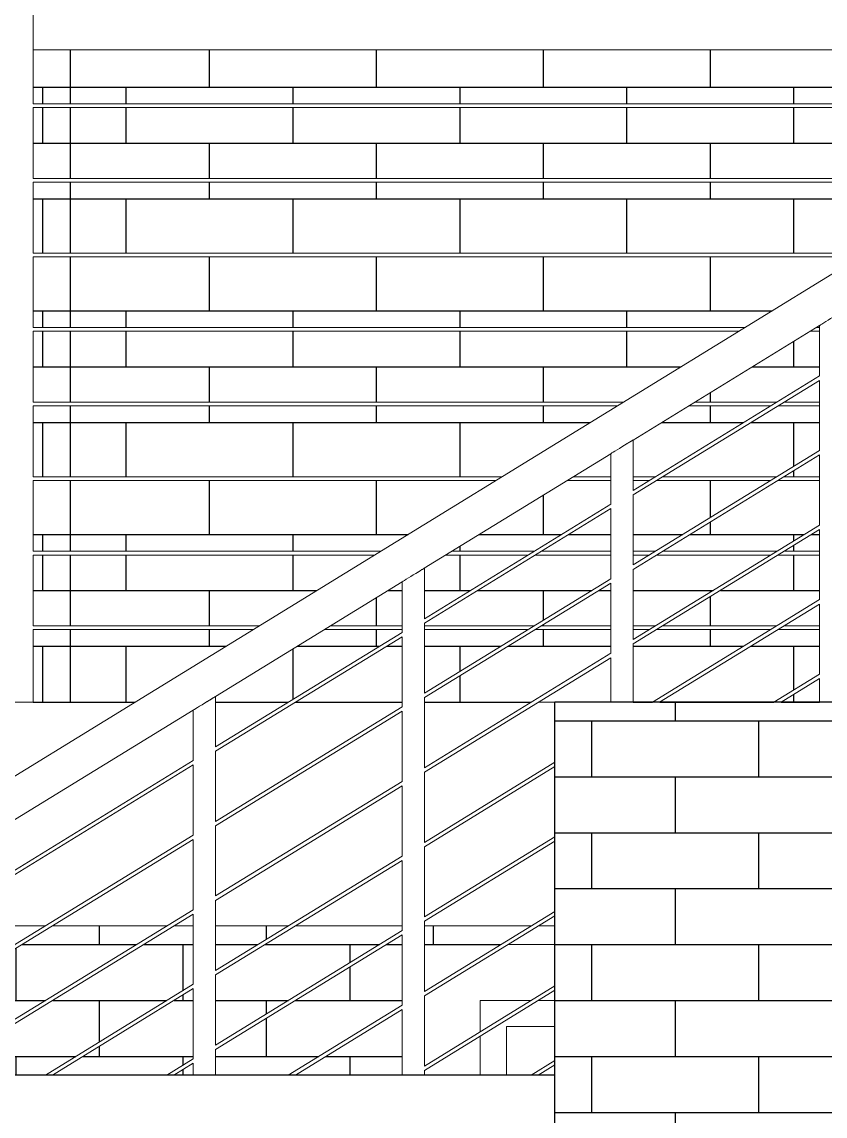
# Model space of a CAD drawing. Header units: metres. Extents: x 42 to 294, y -52 to 32.
# Drawn here: x 271.852 to 272.93, y 21.937 to 23.404 of the extents above; entities that cross this region are included whole.
import ezdxf

# ---------------------------------------------------------------- set-up
doc = ezdxf.new("R2010")
doc.units = ezdxf.units.M
doc.header["$LTSCALE"] = 0.15
for name, color, linetype, lineweight in [('A-DOORSYM', 1, 'Continuous', 9), ('A-FLORHRM', 1, 'Continuous', 9), ('A-FLOROTM', 6, 'Continuous', 13), ('A-WALL', 2, 'Continuous', 30)]:
    doc.layers.add(name, color=color, linetype=linetype, lineweight=lineweight)
pattern_1 = [(180, (275.09214, 19.991775), (-3e-17, -0.075), []), (270, (275.09214, 19.99177), (0.112, -0.075), [0.075, -0.075])]
pattern_2 = [(360, (271.99214, 22.491775), (2e-17, 0.075), []), (90, (271.99214, 22.49177), (-0.112, 0.075), [0.075, -0.075])]
pattern_3 = [(180, (271.99214, 22.491775), (-3e-17, -0.075), []), (270, (271.99214, 22.49177), (0.112, -0.075), [0.075, -0.075])]
pattern_4 = [(360, (272.61714, 19.991775), (2e-17, 0.075), []), (90, (272.61714, 19.99177), (-0.112, 0.075), [0.075, -0.075])]

# ---------------------------------------------------------------- blocks, each defined once
blk = doc.blocks.new('Puerta de 1 hoja - 80 x 210 cm-28-Este')
at = {"layer": 'A-DOORSYM'}
for p, q in [((0.4443, 22.375), (0.5467, 22.375)), ((0.5563, 22.375), (0.6193, 22.375)), ((1.0693, 22.375), (1.2543, 22.375)), ((1.2843, 22.375), (1.3279, 22.375)), ((0.5193, 22.2582), (0.5193, 22.3)), ((0.5193, 22.3), (0.5874, 22.3)), ((0.597, 22.3), (0.6193, 22.3)), ((0.6193, 22.265), (0.5543, 22.265)), ((0.5543, 22.265), (0.5543, 22.2)), ((0.5193, 22.2), (0.5193, 22.2523))]:
    blk.add_line(p, q, dxfattribs=at)
blk = doc.blocks.new('Barandilla - 30 mm-3-Este')
at = {"layer": 'A-FLORHRM'}
for p, q in [((1.0043, 23.156), (1.0043, 23.2237)), ((0.9743, 23.2053), (0.9743, 23.1376)), ((1.0043, 23.056), (1.0043, 23.1501)), ((0.9743, 23.1317), (0.9743, 23.0376)), ((1.0043, 22.956), (1.0043, 23.0501)), ((0.9743, 23.0317), (0.9743, 22.9376)), ((1.0043, 22.856), (1.0043, 22.9501)), ((0.9743, 22.9317), (0.9743, 22.8376)), ((1.0043, 22.756), (1.0043, 22.8501)), ((0.9743, 22.8317), (0.9743, 22.7376)), ((1.0043, 22.7), (1.0043, 22.7501)), ((0.9743, 22.7317), (0.9743, 22.7))]:
    blk.add_line(p, q, dxfattribs=at)
for points in [[(1.0043, 23.2237), (1.004, 23.2235), (1.0029, 23.2228), (1.0011, 23.2217), (0.9987, 23.2203), (0.9959, 23.2185), (0.9927, 23.2166), (0.9893, 23.2145)], [(0.9893, 23.2145), (0.986, 23.2125), (0.9828, 23.2105), (0.98, 23.2088), (0.9776, 23.2073), (0.9758, 23.2062), (0.9747, 23.2055), (0.9743, 23.2053)]]:
    blk.add_lwpolyline(points, dxfattribs=at)
blk = doc.blocks.new('Barandilla - 30 mm-4-Este')
at = {"layer": 'A-FLORHRM'}
for p, q in [((0.7243, 22.9841), (0.7243, 23.0518)), ((0.6943, 23.0334), (0.6943, 22.9657)), ((0.7243, 22.8841), (0.7243, 22.9782)), ((0.6943, 22.9598), (0.6943, 22.8657)), ((0.7243, 22.7841), (0.7243, 22.8782)), ((0.6943, 22.8598), (0.6943, 22.7657)), ((0.7243, 22.7), (0.7243, 22.7782)), ((0.6943, 22.7598), (0.6943, 22.7))]:
    blk.add_line(p, q, dxfattribs=at)
for points in [[(0.7093, 23.0426), (0.706, 23.0405), (0.7028, 23.0386), (0.7, 23.0368), (0.6976, 23.0354), (0.6958, 23.0343), (0.6947, 23.0336), (0.6943, 23.0334)], [(0.7243, 23.0518), (0.724, 23.0516), (0.7229, 23.0509), (0.7211, 23.0498), (0.7187, 23.0483), (0.7159, 23.0466), (0.7127, 23.0446), (0.7093, 23.0426)]]:
    blk.add_lwpolyline(points, dxfattribs=at)
blk = doc.blocks.new('Barandilla - 30 mm-5-Este')
at = {"layer": 'A-FLORHRM'}
for p, q in [((0.4443, 22.8121), (0.4443, 22.8799)), ((0.4143, 22.8615), (0.4143, 22.7937)), ((0.4443, 22.7121), (0.4443, 22.8063)), ((0.4143, 22.7879), (0.4143, 22.6937)), ((0.4443, 22.6121), (0.4443, 22.7063)), ((0.4143, 22.6879), (0.4143, 22.5937)), ((0.4443, 22.5121), (0.4443, 22.6063)), ((0.4143, 22.5879), (0.4143, 22.4937)), ((0.4443, 22.4121), (0.4443, 22.5063)), ((0.4143, 22.4879), (0.4143, 22.3937)), ((0.4443, 22.3121), (0.4443, 22.4063)), ((0.4143, 22.3879), (0.4143, 22.2937)), ((0.4443, 22.2121), (0.4443, 22.3063)), ((0.4143, 22.2879), (0.4143, 22.2)), ((0.4443, 22.2), (0.4443, 22.2063))]:
    blk.add_line(p, q, dxfattribs=at)
for points in [[(0.4443, 22.8799), (0.444, 22.8796), (0.4429, 22.879), (0.4411, 22.8779), (0.4387, 22.8764), (0.4359, 22.8747), (0.4327, 22.8727), (0.4293, 22.8707)], [(0.4293, 22.8707), (0.426, 22.8686), (0.4228, 22.8667), (0.42, 22.8649), (0.4176, 22.8635), (0.4158, 22.8624), (0.4147, 22.8617), (0.4143, 22.8615)]]:
    blk.add_lwpolyline(points, dxfattribs=at)
blk = doc.blocks.new('Barandilla - 30 mm-6-Este')
at = {"layer": 'A-FLORHRM'}
for p, q in [((0.1643, 22.6402), (0.1643, 22.7079)), ((0.1343, 22.6895), (0.1343, 22.6218)), ((0.1643, 22.5402), (0.1643, 22.6343)), ((0.1343, 22.6159), (0.1343, 22.5218)), ((0.1643, 22.4402), (0.1643, 22.5343)), ((0.1343, 22.5159), (0.1343, 22.4218)), ((0.1643, 22.3402), (0.1643, 22.4343)), ((0.1343, 22.4159), (0.1343, 22.3218)), ((0.1643, 22.2402), (0.1643, 22.3343)), ((0.1343, 22.3159), (0.1343, 22.2218)), ((0.1643, 22.2), (0.1643, 22.2343)), ((0.1343, 22.2159), (0.1343, 22.2))]:
    blk.add_line(p, q, dxfattribs=at)
for points in [[(0.1643, 22.7079), (0.164, 22.7077), (0.1629, 22.707), (0.1611, 22.7059), (0.1587, 22.7045), (0.1559, 22.7027), (0.1527, 22.7008), (0.1493, 22.6987)], [(0.1493, 22.6987), (0.146, 22.6967), (0.1428, 22.6947), (0.14, 22.693), (0.1376, 22.6915), (0.1358, 22.6904), (0.1347, 22.6898), (0.1343, 22.6895)]]:
    blk.add_lwpolyline(points, dxfattribs=at)
blk = doc.blocks.new('Barandilla - Barandilla-26-Este')
at = {"layer": 'A-FLORHRM'}
for p, q in [((1.5343, 23.6078), (-0.7584, 22.2)), ((0.7242, 23.0517), (0.9743, 23.2053)), ((0.9743, 23.1376), (0.7243, 22.9841)), ((0.7243, 22.9782), (0.9743, 23.1317)), ((0.7093, 23.0426), (0.7129, 23.0448)), ((0.7129, 23.0448), (0.7163, 23.0469)), ((0.7163, 23.0469), (0.7193, 23.0487)), ((0.7193, 23.0487), (0.7217, 23.0502)), ((0.7217, 23.0502), (0.7234, 23.0512)), ((0.7234, 23.0512), (0.7242, 23.0517)), ((0.4442, 22.8798), (0.6943, 23.0334)), ((0.9743, 23.0376), (0.7243, 22.8841)), ((0.7243, 22.8782), (0.9743, 23.0317)), ((0.6943, 22.9657), (0.4443, 22.8121)), ((0.4443, 22.8063), (0.6943, 22.9598)), ((0.9743, 22.9376), (0.7243, 22.7841)), ((0.7243, 22.7782), (0.9743, 22.9317)), ((0.4417, 22.8782), (0.4434, 22.8793)), ((0.4434, 22.8793), (0.4442, 22.8798)), ((0.4293, 22.8707), (0.4329, 22.8729)), ((0.4329, 22.8729), (0.4363, 22.8749)), ((0.4363, 22.8749), (0.4393, 22.8768)), ((0.4393, 22.8768), (0.4417, 22.8782)), ((0.6943, 22.8657), (0.4443, 22.7121)), ((0.1642, 22.7079), (0.4143, 22.8615)), ((0.4443, 22.7063), (0.6943, 22.8598)), ((0.9743, 22.8376), (0.7503, 22.7)), ((0.7598, 22.7), (0.9743, 22.8317)), ((0.4143, 22.7937), (0.1643, 22.6402)), ((0.1643, 22.6343), (0.4143, 22.7879)), ((0.6943, 22.7657), (0.4443, 22.6121)), ((0.4443, 22.6063), (0.6943, 22.7598)), ((0.9743, 22.7376), (0.9131, 22.7)), ((0.9227, 22.7), (0.9743, 22.7317)), ((0.1529, 22.7009), (0.1563, 22.703)), ((0.1563, 22.703), (0.1593, 22.7048)), ((0.1593, 22.7048), (0.1617, 22.7063)), ((0.1617, 22.7063), (0.1634, 22.7073)), ((0.1634, 22.7073), (0.1642, 22.7079)), ((-0.1158, 22.5359), (0.1343, 22.6895)), ((0.1493, 22.6987), (0.1529, 22.7009)), ((0.4143, 22.6937), (0.1643, 22.5402)), ((0.1643, 22.5343), (0.4143, 22.6879)), ((0.1343, 22.6218), (-0.1157, 22.4683)), ((-0.1157, 22.4624), (0.1343, 22.6159)), ((0.6193, 22.6196), (0.4443, 22.5121)), ((0.4443, 22.5063), (0.6193, 22.6137)), ((0.4143, 22.5937), (0.1643, 22.4402)), ((0.1643, 22.4343), (0.4143, 22.5879)), ((0.1343, 22.5218), (-0.1157, 22.3683)), ((-0.1157, 22.3624), (0.1343, 22.5159)), ((0.6193, 22.5196), (0.4443, 22.4121)), ((0.4443, 22.4063), (0.6193, 22.5137)), ((0.4143, 22.4937), (0.1643, 22.3402)), ((0.1643, 22.3343), (0.4143, 22.4879)), ((0.1343, 22.4218), (-0.1157, 22.2683)), ((-0.1157, 22.2624), (0.1343, 22.4159)), ((0.6193, 22.4196), (0.4443, 22.3121)), ((0.4443, 22.3063), (0.6193, 22.4137)), ((0.4143, 22.3937), (0.1643, 22.2402)), ((0.1643, 22.2343), (0.4143, 22.3879)), ((0.1343, 22.3218), (-0.064, 22.2)), ((-0.0545, 22.2), (0.1343, 22.3159)), ((0.6193, 22.3196), (0.4443, 22.2121)), ((0.4443, 22.2063), (0.6193, 22.3137)), ((0.4143, 22.2937), (0.2617, 22.2)), ((0.2713, 22.2), (0.4143, 22.2879)), ((0.1343, 22.2218), (0.0988, 22.2)), ((0.6193, 22.2196), (0.5874, 22.2)), ((0.1084, 22.2), (0.1343, 22.2159)), ((0.597, 22.2), (0.6193, 22.2137))]:
    blk.add_line(p, q, dxfattribs=at)
for name in ['Barandilla - 30 mm-3-Este', 'Barandilla - 30 mm-4-Este', 'Barandilla - 30 mm-5-Este', 'Barandilla - 30 mm-6-Este']:
    blk.add_blockref(name, (0, 0), dxfattribs=at)
blk = doc.blocks.new('Barandilla - 30 mm-11-Este')
at = {"layer": 'A-FLORHRM'}
for p, q in [((-0.0957, 23.63), (-0.1107, 23.63)), ((-0.1107, 23.63), (-0.1107, 23.5025)), ((-0.0807, 23.63), (-0.0957, 23.63)), ((-0.0807, 23.5025), (-0.0807, 23.63)), ((-0.1107, 23.4975), (-0.1107, 23.4025)), ((-0.0807, 23.4025), (-0.0807, 23.4975)), ((-0.1107, 23.3975), (-0.1107, 23.3025)), ((-0.0807, 23.3025), (-0.0807, 23.3975)), ((-0.1107, 23.2975), (-0.1107, 23.2025)), ((-0.0807, 23.2025), (-0.0807, 23.2975)), ((-0.1107, 23.1975), (-0.1107, 23.1025)), ((-0.0807, 23.1025), (-0.0807, 23.1975)), ((-0.1107, 23.0975), (-0.1107, 23.0025)), ((-0.0807, 23.0025), (-0.0807, 23.0975)), ((-0.1107, 22.9975), (-0.1107, 22.9025)), ((-0.0807, 22.9025), (-0.0807, 22.9975)), ((-0.1107, 22.8975), (-0.1107, 22.8025)), ((-0.0807, 22.8025), (-0.0807, 22.8975)), ((-0.1107, 22.7975), (-0.1107, 22.7)), ((-0.0807, 22.7), (-0.0807, 22.7975))]:
    blk.add_line(p, q, dxfattribs=at)
blk = doc.blocks.new('Barandilla - Barandilla-15-Este')
at = {"layer": 'A-FLORHRM'}
for p, q in [((-0.0807, 23.575), (1.4809, 23.575)), ((1.3628, 23.5025), (-0.0807, 23.5025)), ((-0.0807, 23.4975), (1.3546, 23.4975)), ((1.1999, 23.4025), (-0.0807, 23.4025)), ((-0.0807, 23.3975), (1.1918, 23.3975)), ((1.0371, 23.3025), (-0.0807, 23.3025)), ((-0.0807, 23.2975), (1.0289, 23.2975)), ((0.8742, 23.2025), (-0.0807, 23.2025)), ((0.9743, 23.2025), (0.9698, 23.2025)), ((-0.0807, 23.1975), (0.8661, 23.1975)), ((0.9616, 23.1975), (0.9743, 23.1975)), ((0.7114, 23.1025), (-0.0807, 23.1025)), ((0.9172, 23.1025), (0.8069, 23.1025)), ((0.9743, 23.1025), (0.9268, 23.1025)), ((-0.0807, 23.0975), (0.7032, 23.0975)), ((0.7988, 23.0975), (0.9091, 23.0975)), ((0.9186, 23.0975), (0.9743, 23.0975)), ((0.5485, 23.0025), (-0.0807, 23.0025)), ((-0.0807, 22.9975), (0.5404, 22.9975)), ((0.6359, 22.9975), (0.6943, 22.9975)), ((0.6943, 23.0025), (0.644, 23.0025)), ((0.7543, 23.0025), (0.7243, 23.0025)), ((0.7243, 22.9975), (0.7462, 22.9975)), ((0.7558, 22.9975), (0.9091, 22.9975)), ((0.9172, 23.0025), (0.7639, 23.0025)), ((0.9186, 22.9975), (0.9743, 22.9975)), ((0.9743, 23.0025), (0.9268, 23.0025)), ((0.3856, 22.9025), (-0.0807, 22.9025)), ((-0.0807, 22.8975), (0.3775, 22.8975)), ((0.473, 22.8975), (0.5833, 22.8975)), ((0.5915, 22.9025), (0.4812, 22.9025)), ((0.5929, 22.8975), (0.6943, 22.8975)), ((0.6943, 22.9025), (0.601, 22.9025)), ((0.7543, 22.9025), (0.7243, 22.9025)), ((0.7243, 22.8975), (0.7462, 22.8975)), ((0.7558, 22.8975), (0.9091, 22.8975)), ((0.9172, 22.9025), (0.7639, 22.9025)), ((0.9186, 22.8975), (0.9743, 22.8975)), ((0.9743, 22.9025), (0.9268, 22.9025)), ((0.2228, 22.8025), (-0.0807, 22.8025)), ((-0.0807, 22.7975), (0.2146, 22.7975)), ((0.3102, 22.7975), (0.4143, 22.7975)), ((0.4143, 22.8025), (0.3183, 22.8025)), ((0.5915, 22.8025), (0.4443, 22.8025)), ((0.4443, 22.7975), (0.5833, 22.7975)), ((0.5929, 22.7975), (0.6943, 22.7975)), ((0.6943, 22.8025), (0.601, 22.8025)), ((0.7543, 22.8025), (0.7243, 22.8025)), ((0.7243, 22.7975), (0.7462, 22.7975)), ((0.7558, 22.7975), (0.9091, 22.7975)), ((0.9172, 22.8025), (0.7639, 22.8025)), ((0.9186, 22.7975), (0.9743, 22.7975)), ((0.9743, 22.8025), (0.9268, 22.8025))]:
    blk.add_line(p, q, dxfattribs=at)
blk.add_blockref('Barandilla - 30 mm-11-Este', (0, 0), dxfattribs=at)

msp = doc.modelspace()

# ---------------------------------------------------------------- hatches: boundary and pattern name
at = {"layer": 'A-WALL'}
h = msp.add_hatch(dxfattribs=at)
h.set_pattern_fill('FP1_11', color=256, style=0, pattern_type=2)
h.set_pattern_definition(pattern_3)
h.paths.add_polyline_path([(271.9175, 23.3668), (271.8675, 23.3668), (271.8675, 23.2943), (271.9175, 23.2943)], flags=0)
h = msp.add_hatch(dxfattribs=at)
h.set_pattern_fill('FP1_10', color=256, style=0, pattern_type=2)
h.set_pattern_definition(pattern_2)
h.paths.add_polyline_path([(272.0675, 23.3668), (271.9175, 23.3668), (271.9175, 23.2943), (272.0675, 23.2943)], flags=0)
h = msp.add_hatch(dxfattribs=at)
h.set_pattern_fill('FP1_10', color=256, style=0, pattern_type=2)
h.set_pattern_definition(pattern_2)
h.paths.add_polyline_path([(273.429, 23.3668), (272.0675, 23.3668), (272.0675, 23.2943), (273.3109, 23.2943)], flags=0)
h = msp.add_hatch(dxfattribs=at)
h.set_pattern_fill('FP1_11', color=256, style=0, pattern_type=2)
h.set_pattern_definition(pattern_3)
h.paths.add_polyline_path([(271.9175, 23.2893), (271.8675, 23.2893), (271.8675, 23.1943), (271.9175, 23.1943)], flags=0)
h = msp.add_hatch(dxfattribs=at)
h.set_pattern_fill('FP1_10', color=256, style=0, pattern_type=2)
h.set_pattern_definition(pattern_2)
h.paths.add_polyline_path([(272.0675, 23.2893), (271.9175, 23.2893), (271.9175, 23.1943), (272.0675, 23.1943)], flags=0)
h = msp.add_hatch(dxfattribs=at)
h.set_pattern_fill('FP1_10', color=256, style=0, pattern_type=2)
h.set_pattern_definition(pattern_2)
h.paths.add_polyline_path([(273.3028, 23.2893), (272.0675, 23.2893), (272.0675, 23.1943), (273.1481, 23.1943)], flags=0)
h = msp.add_hatch(dxfattribs=at)
h.set_pattern_fill('FP1_11', color=256, style=0, pattern_type=2)
h.set_pattern_definition(pattern_3)
h.paths.add_polyline_path([(271.9175, 23.1893), (271.8675, 23.1893), (271.8675, 23.0943), (271.9175, 23.0943)], flags=0)
h = msp.add_hatch(dxfattribs=at)
h.set_pattern_fill('FP1_10', color=256, style=0, pattern_type=2)
h.set_pattern_definition(pattern_2)
h.paths.add_polyline_path([(272.0675, 23.1893), (271.9175, 23.1893), (271.9175, 23.0943), (272.0675, 23.0943)], flags=0)
h = msp.add_hatch(dxfattribs=at)
h.set_pattern_fill('FP1_10', color=256, style=0, pattern_type=2)
h.set_pattern_definition(pattern_2)
h.paths.add_polyline_path([(273.1399, 23.1893), (272.0675, 23.1893), (272.0675, 23.0943), (272.9852, 23.0943)], flags=0)
h = msp.add_hatch(dxfattribs=at)
h.set_pattern_fill('FP1_11', color=256, style=0, pattern_type=2)
h.set_pattern_definition(pattern_3)
h.paths.add_polyline_path([(271.9175, 23.0893), (271.8675, 23.0893), (271.8675, 22.9943), (271.9175, 22.9943)], flags=0)
h = msp.add_hatch(dxfattribs=at)
h.set_pattern_fill('FP1_10', color=256, style=0, pattern_type=2)
h.set_pattern_definition(pattern_2)
h.paths.add_polyline_path([(272.0675, 23.0893), (271.9175, 23.0893), (271.9175, 22.9943), (272.0675, 22.9943)], flags=0)
h = msp.add_hatch(dxfattribs=at)
h.set_pattern_fill('FP1_10', color=256, style=0, pattern_type=2)
h.set_pattern_definition(pattern_2)
h.paths.add_polyline_path([(272.9771, 23.0893), (272.0675, 23.0893), (272.0675, 22.9943), (272.8223, 22.9943)], flags=0)
h = msp.add_hatch(dxfattribs=at)
h.set_pattern_fill('FP1_11', color=256, style=0, pattern_type=2)
h.set_pattern_definition(pattern_3)
h.paths.add_polyline_path([(271.9175, 22.9893), (271.8675, 22.9893), (271.8675, 22.8943), (271.9175, 22.8943)], flags=0)
h = msp.add_hatch(dxfattribs=at)
h.set_pattern_fill('FP1_10', color=256, style=0, pattern_type=2)
h.set_pattern_definition(pattern_2)
h.paths.add_polyline_path([(272.0675, 22.9893), (271.9175, 22.9893), (271.9175, 22.8943), (272.0675, 22.8943)], flags=0)
h = msp.add_hatch(dxfattribs=at)
h.set_pattern_fill('FP1_10', color=256, style=0, pattern_type=2)
h.set_pattern_definition(pattern_2)
h.paths.add_polyline_path([(272.8142, 22.9893), (272.0675, 22.9893), (272.0675, 22.8943), (272.6595, 22.8943)], flags=0)
h = msp.add_hatch(dxfattribs=at)
h.set_pattern_fill('FP1_10', color=256, style=0, pattern_type=2)
h.set_pattern_definition(pattern_2)
h.paths.add_polyline_path([(272.9225, 22.9893), (272.9098, 22.9893), (272.755, 22.8943), (272.8653, 22.8943), (272.9225, 22.9294)], flags=0)
h = msp.add_hatch(dxfattribs=at)
h.set_pattern_fill('FP1_11', color=256, style=0, pattern_type=2)
h.set_pattern_definition(pattern_3)
h.paths.add_polyline_path([(271.9175, 22.8893), (271.8675, 22.8893), (271.8675, 22.7943), (271.9175, 22.7943)], flags=0)
h = msp.add_hatch(dxfattribs=at)
h.set_pattern_fill('FP1_10', color=256, style=0, pattern_type=2)
h.set_pattern_definition(pattern_2)
h.paths.add_polyline_path([(272.0675, 22.8893), (271.9175, 22.8893), (271.9175, 22.7943), (272.0675, 22.7943)], flags=0)
h = msp.add_hatch(dxfattribs=at)
h.set_pattern_fill('FP1_10', color=256, style=0, pattern_type=2)
h.set_pattern_definition(pattern_2)
h.paths.add_polyline_path([(272.6513, 22.8893), (272.0675, 22.8893), (272.0675, 22.7943), (272.4966, 22.7943)], flags=0)
h = msp.add_hatch(dxfattribs=at)
h.set_pattern_fill('FP1_10', color=256, style=0, pattern_type=2)
h.set_pattern_definition(pattern_2)
h.paths.add_polyline_path([(272.8572, 22.8893), (272.7469, 22.8893), (272.6725, 22.8436), (272.6725, 22.7943), (272.7025, 22.7943)], flags=0)
h = msp.add_hatch(dxfattribs=at)
h.set_pattern_fill('FP1_10', color=256, style=0, pattern_type=2)
h.set_pattern_definition(pattern_2)
h.paths.add_polyline_path([(272.9225, 22.8893), (272.8668, 22.8893), (272.712, 22.7943), (272.8653, 22.7943), (272.9225, 22.8294)], flags=0)
h = msp.add_hatch(dxfattribs=at)
h.set_pattern_fill('FP1_10', color=256, style=0, pattern_type=2)
h.set_pattern_definition(pattern_2)
h.paths.add_polyline_path([(272.8749, 22.7943), (272.9225, 22.7943), (272.9225, 22.8235)], flags=0)
h = msp.add_hatch(dxfattribs=at)
h.set_pattern_fill('FP1_11', color=256, style=0, pattern_type=2)
h.set_pattern_definition(pattern_3)
h.paths.add_polyline_path([(271.9175, 22.7893), (271.8675, 22.7893), (271.8675, 22.6943), (271.9175, 22.6943)], flags=0)
h = msp.add_hatch(dxfattribs=at)
h.set_pattern_fill('FP1_10', color=256, style=0, pattern_type=2)
h.set_pattern_definition(pattern_2)
h.paths.add_polyline_path([(272.0675, 22.7893), (271.9175, 22.7893), (271.9175, 22.6943), (272.0675, 22.6943)], flags=0)
h = msp.add_hatch(dxfattribs=at)
h.set_pattern_fill('FP1_10', color=256, style=0, pattern_type=2)
h.set_pattern_definition(pattern_2)
h.paths.add_polyline_path([(272.4885, 22.7893), (272.0675, 22.7893), (272.0675, 22.6943), (272.3338, 22.6943)], flags=0)
h = msp.add_hatch(dxfattribs=at)
h.set_pattern_fill('FP1_10', color=256, style=0, pattern_type=2)
h.set_pattern_definition(pattern_2)
h.paths.add_polyline_path([(272.6425, 22.7893), (272.584, 22.7893), (272.4293, 22.6943), (272.5396, 22.6943), (272.6425, 22.7574)], flags=0)
h = msp.add_hatch(dxfattribs=at)
h.set_pattern_fill('FP1_10', color=256, style=0, pattern_type=2)
h.set_pattern_definition(pattern_2)
h.paths.add_polyline_path([(272.8572, 22.7893), (272.7039, 22.7893), (272.6725, 22.77), (272.6725, 22.6943), (272.7025, 22.6943)], flags=0)
h = msp.add_hatch(dxfattribs=at)
h.set_pattern_fill('FP1_10', color=256, style=0, pattern_type=2)
h.set_pattern_definition(pattern_2)
h.paths.add_polyline_path([(272.9225, 22.7893), (272.8668, 22.7893), (272.712, 22.6943), (272.8653, 22.6943), (272.9225, 22.7294)], flags=0)
h = msp.add_hatch(dxfattribs=at)
h.set_pattern_fill('FP1_10', color=256, style=0, pattern_type=2)
h.set_pattern_definition(pattern_2)
h.paths.add_polyline_path([(272.5492, 22.6943), (272.6425, 22.6943), (272.6425, 22.7516)], flags=0)
h = msp.add_hatch(dxfattribs=at)
h.set_pattern_fill('FP1_10', color=256, style=0, pattern_type=2)
h.set_pattern_definition(pattern_2)
h.paths.add_polyline_path([(272.8749, 22.6943), (272.9225, 22.6943), (272.9225, 22.7235)], flags=0)
h = msp.add_hatch(dxfattribs=at)
h.set_pattern_fill('FP1_11', color=256, style=0, pattern_type=2)
h.set_pattern_definition(pattern_3)
h.paths.add_polyline_path([(271.9175, 22.6893), (271.8675, 22.6893), (271.8675, 22.5943), (271.9175, 22.5943)], flags=0)
h = msp.add_hatch(dxfattribs=at)
h.set_pattern_fill('FP1_10', color=256, style=0, pattern_type=2)
h.set_pattern_definition(pattern_2)
h.paths.add_polyline_path([(272.0675, 22.6893), (271.9175, 22.6893), (271.9175, 22.5943), (272.0675, 22.5943)], flags=0)
h = msp.add_hatch(dxfattribs=at)
h.set_pattern_fill('FP1_10', color=256, style=0, pattern_type=2)
h.set_pattern_definition(pattern_2)
h.paths.add_polyline_path([(272.3256, 22.6893), (272.0675, 22.6893), (272.0675, 22.5943), (272.1709, 22.5943)], flags=0)
h = msp.add_hatch(dxfattribs=at)
h.set_pattern_fill('FP1_10', color=256, style=0, pattern_type=2)
h.set_pattern_definition(pattern_2)
h.paths.add_polyline_path([(272.5315, 22.6893), (272.4212, 22.6893), (272.3925, 22.6716), (272.3925, 22.6039)], flags=0)
h = msp.add_hatch(dxfattribs=at)
h.set_pattern_fill('FP1_10', color=256, style=0, pattern_type=2)
h.set_pattern_definition(pattern_2)
h.paths.add_polyline_path([(272.6425, 22.6893), (272.541, 22.6893), (272.3925, 22.5981), (272.3925, 22.5943), (272.5396, 22.5943), (272.6425, 22.6574)], flags=0)
h = msp.add_hatch(dxfattribs=at)
h.set_pattern_fill('FP1_10', color=256, style=0, pattern_type=2)
h.set_pattern_definition(pattern_2)
h.paths.add_polyline_path([(272.8572, 22.6893), (272.7039, 22.6893), (272.6725, 22.67), (272.6725, 22.5943), (272.7025, 22.5943)], flags=0)
h = msp.add_hatch(dxfattribs=at)
h.set_pattern_fill('FP1_10', color=256, style=0, pattern_type=2)
h.set_pattern_definition(pattern_2)
h.paths.add_polyline_path([(272.9225, 22.6893), (272.8668, 22.6893), (272.712, 22.5943), (272.8653, 22.5943), (272.9225, 22.6294)], flags=0)
h = msp.add_hatch(dxfattribs=at)
h.set_pattern_fill('FP1_10', color=256, style=0, pattern_type=2)
h.set_pattern_definition(pattern_2)
h.paths.add_polyline_path([(272.2665, 22.5943), (272.3625, 22.5943), (272.3625, 22.6532)], flags=0)
h = msp.add_hatch(dxfattribs=at)
h.set_pattern_fill('FP1_10', color=256, style=0, pattern_type=2)
h.set_pattern_definition(pattern_2)
h.paths.add_polyline_path([(272.5492, 22.5943), (272.6425, 22.5943), (272.6425, 22.6516)], flags=0)
h = msp.add_hatch(dxfattribs=at)
h.set_pattern_fill('FP1_11', color=256, style=0, pattern_type=2)
h.set_pattern_definition(pattern_3)
h.paths.add_polyline_path([(271.9175, 22.5893), (271.8675, 22.5893), (271.8675, 22.4918), (271.9175, 22.4918)], flags=0)
h = msp.add_hatch(dxfattribs=at)
h.set_pattern_fill('FP1_10', color=256, style=0, pattern_type=2)
h.set_pattern_definition(pattern_2)
h.paths.add_polyline_path([(272.0675, 22.5893), (271.9175, 22.5893), (271.9175, 22.4918), (272.004, 22.4918), (272.0675, 22.5308)], flags=0)
h = msp.add_hatch(dxfattribs=at)
h.set_pattern_fill('FP1_10', color=256, style=0, pattern_type=2)
h.set_pattern_definition(pattern_2)
h.paths.add_polyline_path([(272.1628, 22.5893), (272.0675, 22.5893), (272.0675, 22.5308)], flags=0)
h = msp.add_hatch(dxfattribs=at)
h.set_pattern_fill('FP1_10', color=256, style=0, pattern_type=2)
h.set_pattern_definition(pattern_2)
h.paths.add_polyline_path([(272.3625, 22.5893), (272.2583, 22.5893), (272.1125, 22.4997), (272.1125, 22.4918), (272.2098, 22.4918), (272.3625, 22.5855)], flags=0)
h = msp.add_hatch(dxfattribs=at)
h.set_pattern_fill('FP1_10', color=256, style=0, pattern_type=2)
h.set_pattern_definition(pattern_2)
h.paths.add_polyline_path([(272.5315, 22.5893), (272.3925, 22.5893), (272.3925, 22.5039)], flags=0)
h = msp.add_hatch(dxfattribs=at)
h.set_pattern_fill('FP1_10', color=256, style=0, pattern_type=2)
h.set_pattern_definition(pattern_2)
h.paths.add_polyline_path([(272.6425, 22.5893), (272.541, 22.5893), (272.3925, 22.4981), (272.3925, 22.4918), (272.5356, 22.4918), (272.6425, 22.5574)], flags=0)
h = msp.add_hatch(dxfattribs=at)
h.set_pattern_fill('FP1_10', color=256, style=0, pattern_type=2)
h.set_pattern_definition(pattern_2)
h.paths.add_polyline_path([(272.8572, 22.5893), (272.7039, 22.5893), (272.6725, 22.57), (272.6725, 22.4918), (272.6984, 22.4918)], flags=0)
h = msp.add_hatch(dxfattribs=at)
h.set_pattern_fill('FP1_10', color=256, style=0, pattern_type=2)
h.set_pattern_definition(pattern_2)
h.paths.add_polyline_path([(272.9225, 22.5893), (272.8668, 22.5893), (272.708, 22.4918), (272.8613, 22.4918), (272.9225, 22.5294)], flags=0)
h = msp.add_hatch(dxfattribs=at)
h.set_pattern_fill('FP1_10', color=256, style=0, pattern_type=2)
h.set_pattern_definition(pattern_2)
h.paths.add_polyline_path([(272.3625, 22.5796), (272.2194, 22.4918), (272.3625, 22.4918)], flags=0)
h = msp.add_hatch(dxfattribs=at)
h.set_pattern_fill('FP1_10', color=256, style=0, pattern_type=2)
h.set_pattern_definition(pattern_2)
h.paths.add_polyline_path([(272.9225, 22.5235), (272.8708, 22.4918), (272.9225, 22.4918)], flags=0)
h = msp.add_hatch(dxfattribs=at)
h.set_pattern_fill('FP1_14', color=256, style=0, pattern_type=2)
h.set_pattern_definition(pattern_4)
h.paths.add_polyline_path([(272.6675, 22.4918), (272.5675, 22.4918), (272.5675, 21.4872), (272.6675, 21.4872)], flags=0)
h = msp.add_hatch(dxfattribs=at)
h.set_pattern_fill('FP1_14', color=256, style=0, pattern_type=2)
h.set_pattern_definition(pattern_4)
h.paths.add_polyline_path([(272.9175, 22.4918), (272.6675, 22.4918), (272.6675, 21.4872), (272.9175, 21.4872)], flags=0)
h = msp.add_hatch(dxfattribs=at)
h.set_pattern_fill('FP1_14', color=256, style=0, pattern_type=2)
h.set_pattern_definition(pattern_4)
h.paths.add_polyline_path([(273.0175, 22.4918), (272.9175, 22.4918), (272.9175, 21.4872), (273.0175, 21.4872)], flags=0)
h = msp.add_hatch(dxfattribs=at)
h.set_pattern_fill('FP1_9', color=256, style=0, pattern_type=2)
h.set_pattern_definition(pattern_1)
h.paths.add_polyline_path([(271.8841, 22.1918), (271.8325, 22.1918), (271.8325, 22.1601)], flags=0)
h = msp.add_hatch(dxfattribs=at)
h.set_pattern_fill('FP1_9', color=256, style=0, pattern_type=2)
h.set_pattern_definition(pattern_1)
h.paths.add_polyline_path([(272.047, 22.1918), (271.8937, 22.1918), (271.8325, 22.1542), (271.8325, 22.0601)], flags=0)
h = msp.add_hatch(dxfattribs=at)
h.set_pattern_fill('FP1_9', color=256, style=0, pattern_type=2)
h.set_pattern_definition(pattern_1)
h.paths.add_polyline_path([(272.0825, 22.1918), (272.0565, 22.1918), (271.8325, 22.0542), (271.8325, 21.9918), (271.8841, 21.9918), (272.0825, 22.1136)], flags=0)
h = msp.add_hatch(dxfattribs=at)
h.set_pattern_fill('FP1_9', color=256, style=0, pattern_type=2)
h.set_pattern_definition(pattern_1)
h.paths.add_polyline_path([(272.2098, 22.1918), (272.1125, 22.1918), (272.1125, 22.132)], flags=0)
h = msp.add_hatch(dxfattribs=at)
h.set_pattern_fill('FP1_9', color=256, style=0, pattern_type=2)
h.set_pattern_definition(pattern_1)
h.paths.add_polyline_path([(272.3625, 22.1918), (272.2194, 22.1918), (272.1125, 22.1261), (272.1125, 22.032), (272.3625, 22.1855)], flags=0)
h = msp.add_hatch(dxfattribs=at)
h.set_pattern_fill('FP1_9', color=256, style=0, pattern_type=2)
h.set_pattern_definition(pattern_1)
h.paths.add_polyline_path([(272.5356, 22.1918), (272.3925, 22.1918), (272.3925, 22.1668), (272.4948, 22.1668)], flags=0)
h = msp.add_hatch(dxfattribs=at)
h.set_pattern_fill('FP1_9', color=256, style=0, pattern_type=2)
h.set_pattern_definition(pattern_1)
h.paths.add_polyline_path([(272.3625, 22.1796), (272.1125, 22.0261), (272.1125, 21.9918), (272.2098, 21.9918), (272.3625, 22.0855)], flags=0)
h = msp.add_hatch(dxfattribs=at)
h.set_pattern_fill('FP1_9', color=256, style=0, pattern_type=2)
h.set_pattern_definition(pattern_1)
h.paths.add_polyline_path([(272.0825, 22.1077), (271.8937, 21.9918), (272.047, 21.9918), (272.0825, 22.0136)], flags=0)
h = msp.add_hatch(dxfattribs=at)
h.set_pattern_fill('FP1_9', color=256, style=0, pattern_type=2)
h.set_pattern_definition(pattern_1)
h.paths.add_polyline_path([(272.3625, 22.0796), (272.2194, 21.9918), (272.3625, 21.9918)], flags=0)
h = msp.add_hatch(dxfattribs=at)
h.set_pattern_fill('FP1_9', color=256, style=0, pattern_type=2)
h.set_pattern_definition(pattern_1)
h.paths.add_polyline_path([(272.0825, 22.0077), (272.0565, 21.9918), (272.0825, 21.9918)], flags=0)

# ---------------------------------------------------------------- linework, layer by layer
at = {"layer": 'A-FLOROTM'}
for p, q in [((270.1675, 22.4918), (272.004, 22.4918)), ((272.1125, 22.4918), (272.2098, 22.4918)), ((272.2194, 22.4918), (272.3625, 22.4918)), ((272.3925, 22.4918), (272.5356, 22.4918)), ((272.5451, 22.4918), (272.5675, 22.4918)), ((271.8841, 22.1918), (271.8325, 22.1918)), ((272.047, 22.1918), (271.8937, 22.1918)), ((272.0825, 22.1918), (272.0565, 22.1918)), ((272.2098, 22.1918), (272.1125, 22.1918)), ((272.3625, 22.1918), (272.2194, 22.1918)), ((272.5356, 22.1918), (272.3925, 22.1918)), ((272.5675, 22.1918), (272.5451, 22.1918))]:
    msp.add_line(p, q, dxfattribs=at)
at = {"layer": 'A-WALL'}
for p, q in [((271.9175, 23.2943), (271.9175, 23.3668)), ((271.9175, 23.1943), (271.9175, 23.2893)), ((271.9175, 23.0943), (271.9175, 23.1893)), ((271.9175, 22.9943), (271.9175, 23.0893)), ((271.9175, 22.8943), (271.9175, 22.9893)), ((271.9175, 22.7943), (271.9175, 22.8893)), ((271.9175, 22.6943), (271.9175, 22.7893)), ((271.9175, 22.5943), (271.9175, 22.6893)), ((271.9175, 22.4918), (271.9175, 22.5893)), ((272.5675, 21.4872), (272.5675, 22.4918)), ((273.0175, 22.4918), (272.5675, 22.4918)), ((272.5675, 21.9918), (264.8075, 21.9918))]:
    msp.add_line(p, q, dxfattribs=at)

# ---------------------------------------------------------------- block references
at = {"layer": 'A-DOORSYM'}
msp.add_blockref('Puerta de 1 hoja - 80 x 210 cm-28-Este', (271.9481, -0.2082), dxfattribs=at)
at = {"layer": 'A-FLORHRM'}
for name in ['Barandilla - Barandilla-15-Este', 'Barandilla - Barandilla-26-Este']:
    msp.add_blockref(name, (271.9481, -0.2082), dxfattribs=at)

doc.saveas('drawing.dxf')
